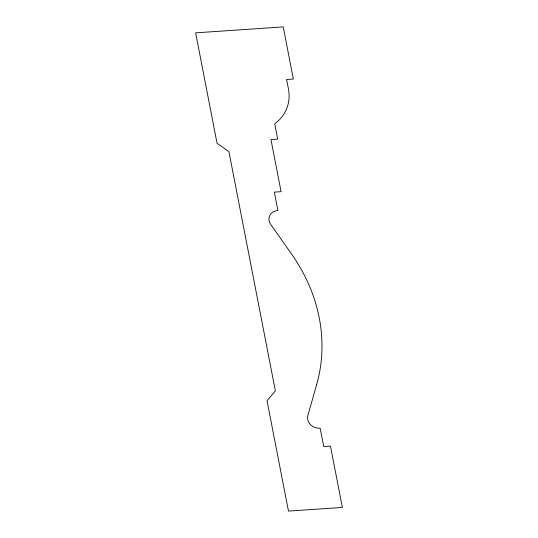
<?xml version="1.0" encoding="UTF-8"?>
<svg xmlns="http://www.w3.org/2000/svg" width="538" height="538" viewBox="0 0 538 538"><rect width="100%" height="100%" fill="white"/><g stroke="black" fill="none" stroke-linecap="round" stroke-linejoin="round"><path stroke-width="0.81" d="M316.748 384.213L307.837 415.632A10.686 9.227 21.5 0 0 320.164 428.187L323.735 446.58L330.473 446.123L342.376 507.435L288.469 511.1L267.043 400.736L275.362 390.85L228.939 151.729L217.049 143.222L195.624 32.858L283.23 26.9L293.344 79.019L286.606 79.476L288.516 89.308A44.896 38.763 21.5 0 1 274.723 123.767L277.695 139.1L270.957 139.557L281.078 191.669L274.34 192.127L277.911 210.526A10.686 9.227 21.5 0 0 270.715 224.407L291.428 253.808A182.786 157.816 21.5 0 1 316.748 384.213"/></g></svg>
